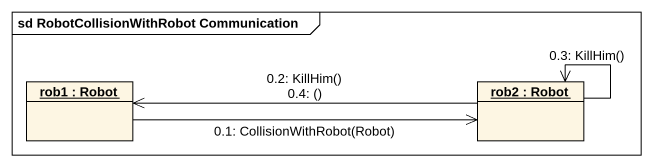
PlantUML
@startuml
mainframe sd RobotCollisionWithRobot Communication
hide circle
hide empty members
object "rob1 : Robot" as rob1
object "rob2 : Robot" as rob2
rob1 -right-> rob2 : 0.1: CollisionWithRobot(Robot)
rob2 -left-> rob1 : 0.2: KillHim()\n0.4: ()
rob2 --> rob2 : 0.3: KillHim()
@enduml
